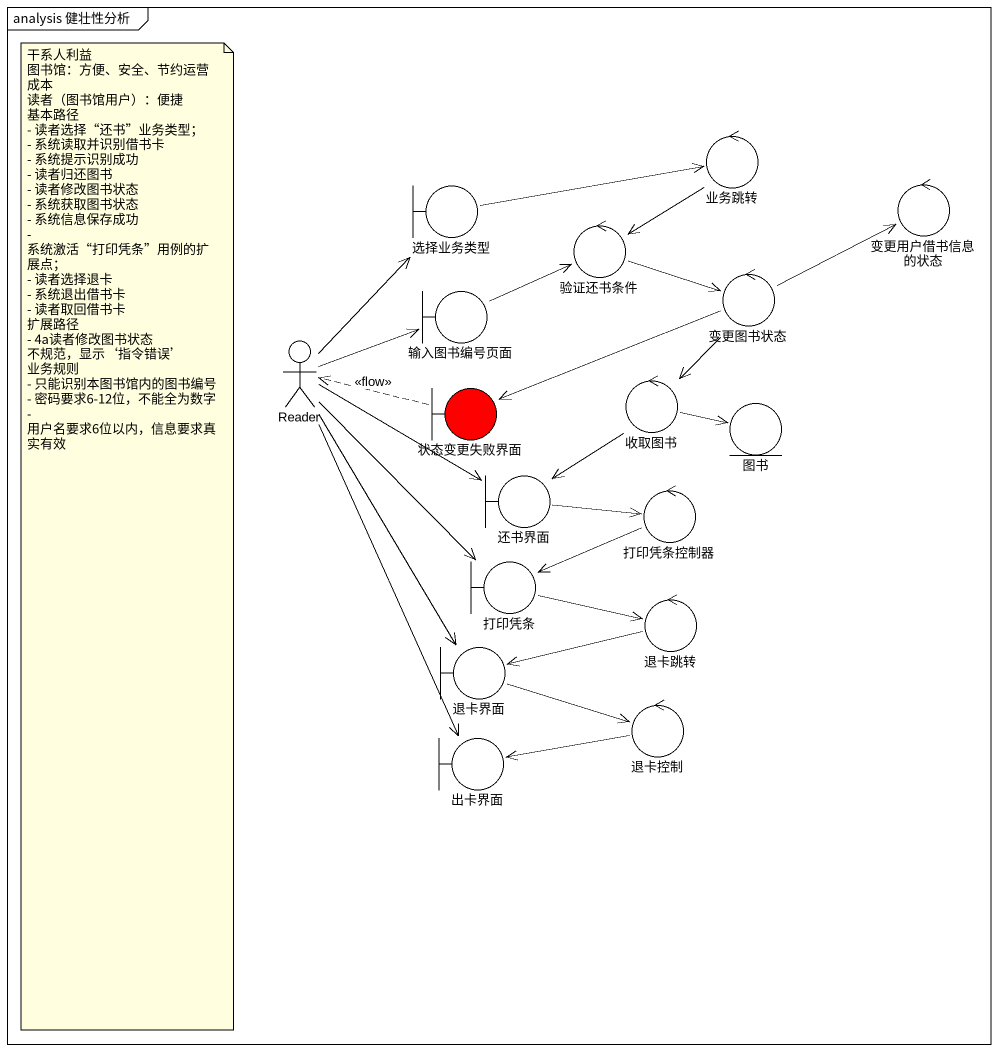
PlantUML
@startuml
mainframe analysis 健壮性分析
control 业务跳转
boundary 选择业务类型
control 验证还书条件
control 变更用户借书信息的状态
control 变更图书状态
boundary 输入图书编号页面
actor Reader
boundary 状态变更失败界面 #FF0000
control 收取图书
entity 图书
boundary 还书界面
control 打印凭条控制器
boundary 打印凭条
control 退卡跳转
boundary 退卡界面
control 退卡控制
boundary 出卡界面
业务跳转 --> 验证还书条件
选择业务类型 -right-> 业务跳转
验证还书条件 -right-> 变更图书状态
变更图书状态 -right-> 变更用户借书信息的状态
变更图书状态 -left-> 状态变更失败界面
变更图书状态 --> 收取图书
输入图书编号页面 -right-> 验证还书条件
Reader -up-> 选择业务类型
Reader -right-> 输入图书编号页面
Reader -right-> 还书界面
Reader --> 打印凭条
Reader --> 退卡界面
Reader --> 出卡界面
状态变更失败界面 .left.> Reader : <<flow>>
收取图书 -right-> 图书
收取图书 --> 还书界面
还书界面 -right-> 打印凭条控制器
打印凭条控制器 -left-> 打印凭条
打印凭条 -right-> 退卡跳转
退卡跳转 -left-> 退卡界面
退卡界面 -right-> 退卡控制
退卡控制 -left-> 出卡界面
note as N1
  干系人利益
  图书馆：方便、安全、节约运营成本
  读者（图书馆用户）：便捷
  基本路径
  - 读者选择“还书”业务类型；
  - 系统读取并识别借书卡
  - 系统提示识别成功
  - 读者归还图书
  - 读者修改图书状态
  - 系统获取图书状态
  - 系统信息保存成功
  - 系统激活“打印凭条”用例的扩展点；
  - 读者选择退卡
  - 系统退出借书卡
  - 读者取回借书卡
  扩展路径
  - 4a读者修改图书状态 不规范，显示‘指令错误’
  业务规则
  - 只能识别本图书馆内的图书编号
  - 密码要求6-12位，不能全为数字
  - 用户名要求6位以内，信息要求真实有效
end note
@enduml
